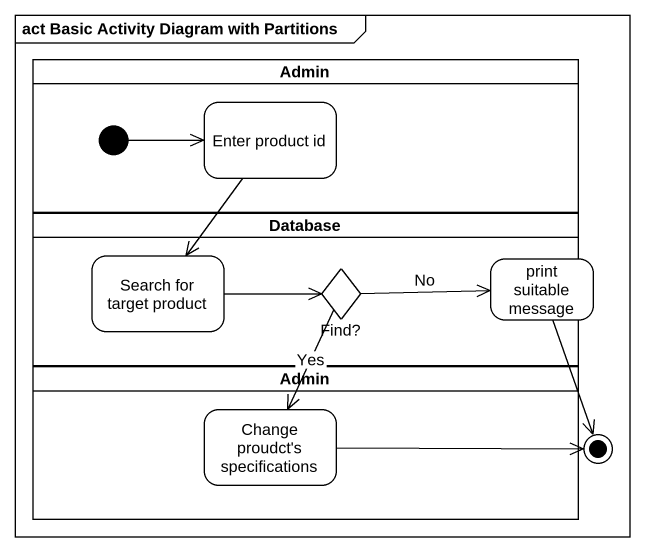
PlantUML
@startuml
mainframe act Basic Activity Diagram with Partitions
hide empty description
state Admin <<partition>> {
  state "Enter product id" as Enter_product_id
  [*] -right-> Enter_product_id
}
state "Database" as Database_ <<partition>> {
  state "Search for target product" as Search_for_target_product
  state "Find?" as Find <<choice>>
}
state "print suitable message" as print_suitable_message
state "Admin" as Admin_2 <<partition>> {
  state "Change proudct's specifications" as Change_proudct_s
}
state final1 <<end>>
Enter_product_id --> Search_for_target_product
Search_for_target_product -right-> Find
Find -right-> print_suitable_message : No
Find --> Change_proudct_s : Yes
print_suitable_message --> final1
Change_proudct_s -right-> final1
@enduml
